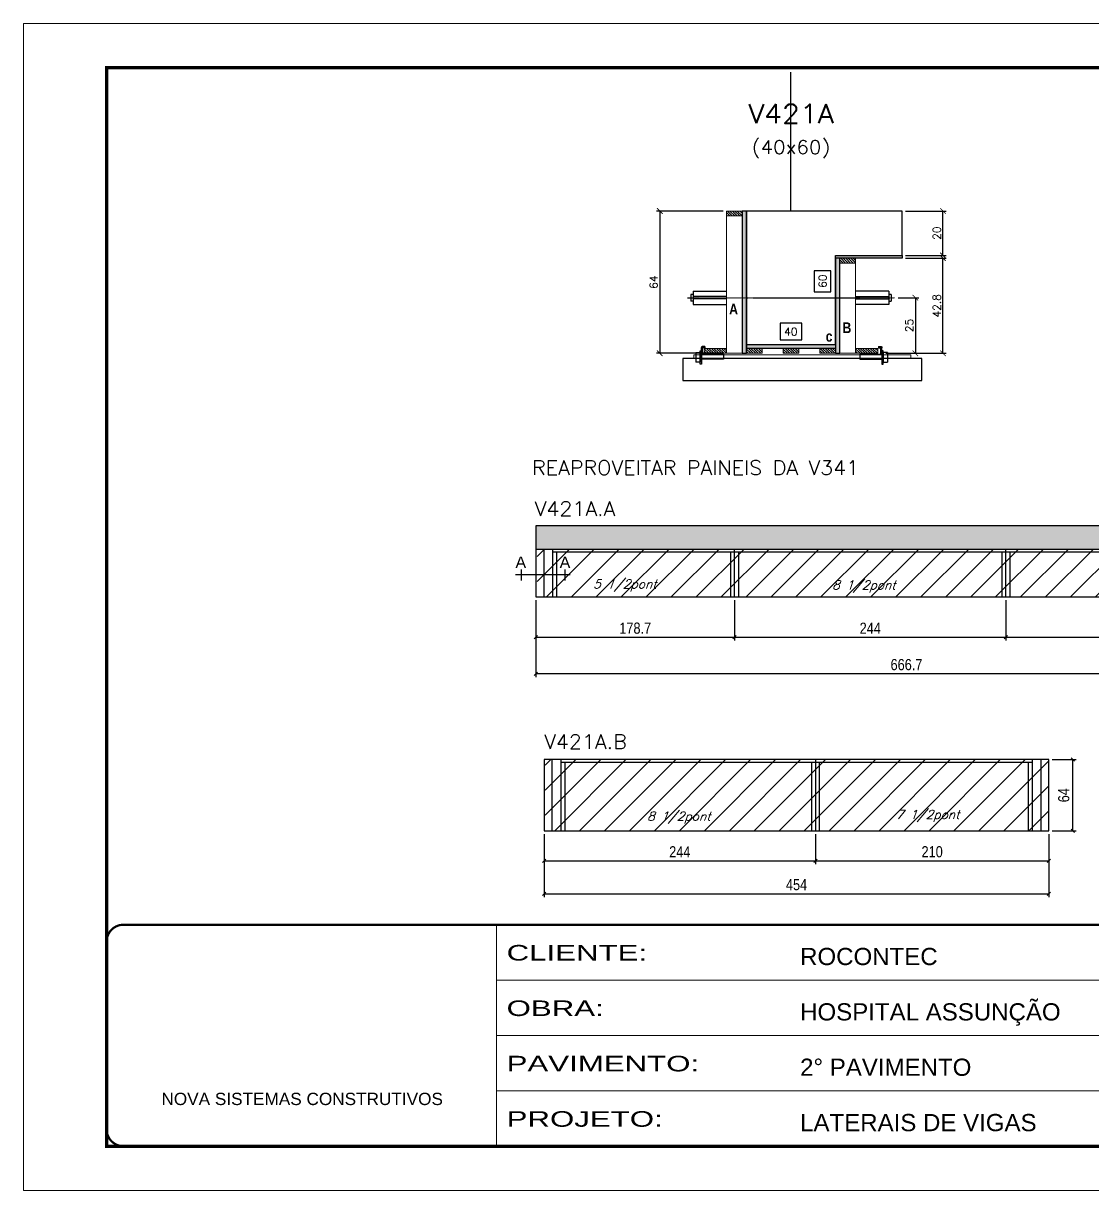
# Model space of a CAD drawing. Extents: x 137137 to 143418, y 10464 to 34486.
# Drawn here: x 141892 to 142854, y 18504 to 19554 of the extents above; entities that cross this region are included whole.
import ezdxf
from ezdxf.enums import TextEntityAlignment as Align

# ---------------------------------------------------------------- set-up
doc = ezdxf.new("R2010")
doc.units = 0
for name, pattern in [('CONTINUO', [0]), ('DASHED', [0.75, 0.5, -0.25]), ('HIDDEN', [0.375, 0.25, -0.125])]:
    doc.linetypes.add(name, pattern=pattern)
for name, color, linetype in [('barrote', 251, 'Continuous'), ('COTA', 241, 'Continuous'), ('Cota Seção (2x)', 4, 'Continuous'), ('detalhes', 4, 'Continuous'), ('Painéis', 200, 'Continuous'), ('presilha', 1, 'Continuous'), ('Reaproveitamento', 251, 'Continuous'), ('SARR_2.2x7', 40, 'Continuous'), ('SARR_3.5x7', 81, 'Continuous'), ('TENSOR', 3, 'Continuous'), ('texto', 7, 'Continuous'), ('Texto de Titulo', 7, 'Continuous'), ('Texto Qtd Sarr', 242, 'Continuous')]:
    doc.layers.add(name, color=color, linetype=linetype)
for name, color, linetype, lineweight in [('CONCRETO', 251, 'Continuous', 25), ('Folhas', 255, 'Continuous', 9), ('Hachura', 251, 'Continuous', 9), ('Madeira', 126, 'Continuous', 18), ('SARRAFO DE PRESSAO', 251, 'DASHED', 9), ('SCO-___-LAJ', 2, 'Continuous', 0), ('Texto Seção', 7, 'Continuous', 15)]:
    doc.layers.add(name, color=color, linetype=linetype, lineweight=lineweight)
doc.styles.add('ARIAL', font='arial.ttf')
doc.styles.add('COTA TECNICA', font='techl___.ttf', dxfattribs={"height": 10})
doc.styles.add('REGUA-120', font='ROMANS.shx', dxfattribs={"height": 15})
doc.styles.add('Romans', font='romans.shx')
doc.styles.add('TECNICA', font='techb___.ttf', dxfattribs={"height": 10})
doc.styles.add('Tecnologia', font='')
doc.styles.get('Tecnologia').set_extended_font_data('Forgotten Futurist')
doc.dimstyles.new('Cota Seção (2x)', dxfattribs={"dimtxt": 7, "dimasz": 5, "dimexe": 3, "dimexo": 3, "dimgap": 2, "dimtad": 3, "dimdec": 1, "dimlfac": 0.5, "dimzin": 12, "dimdsep": 46, "dimtxsty": 'Romans', "dimblk": 'ARCHTICK', "dimcen": 0, "dimclrd": 4, "dimclre": 4, "dimclrt": 1, "dimadec": 1, "dimazin": 3, "dimtfac": 1, "dimtdec": 1, "dimtmove": 0, "dimatfit": 3, "dimldrblk": 'OBLIQUE', "dimfxl": 1, "dimtolj": 1, "dimtzin": 12, "dimarcsym": 0})
doc.dimstyles.new('Cota Seção interna', dxfattribs={"dimtxt": 7, "dimasz": 6, "dimexe": 0.18, "dimexo": 2, "dimgap": -4, "dimtad": 3, "dimdec": 1, "dimlfac": 0.5, "dimzin": 12, "dimdsep": 46, "dimtxsty": 'Romans', "dimblk": 'ARCHTICK', "dimcen": 0.09, "dimse1": 1, "dimse2": 1, "dimsd1": 1, "dimsd2": 1, "dimclrd": 180, "dimclre": 5, "dimclrt": 1, "dimadec": 0, "dimazin": 3, "dimtfac": 1, "dimtdec": 1, "dimtofl": 0, "dimtmove": 0, "dimatfit": 3, "dimldrblk": 'ARCHTICK', "dimfxl": 1, "dimtolj": 1, "dimtzin": 0, "dimarcsym": 0})
doc.dimstyles.new('PAINEL', dxfattribs={"dimtxt": 10, "dimasz": 3, "dimexe": 3, "dimexo": 3, "dimgap": 3, "dimtad": 1, "dimdec": 1, "dimzin": 12, "dimdsep": 46, "dimtxsty": 'COTA TECNICA', "dimblk1": 'OBLIQUE', "dimblk2": 'OBLIQUE', "dimsah": 1, "dimcen": 0.9, "dimclrd": 4, "dimclre": 4, "dimclrt": 240, "dimadec": 1, "dimazin": 3, "dimtfac": 1, "dimtdec": 1, "dimtmove": 0, "dimatfit": 3, "dimfxl": 1, "dimtolj": 1, "dimtzin": 12, "dimarcsym": 0})

# ---------------------------------------------------------------- blocks, each defined once
blk = doc.blocks.new('9999999999')
at = {"color": 30, "linetype": 'CONTINUO'}
for p, q in [((98564.6, 34230.2), (98564.6, 34429.4)), ((98564.6, 34379.6), (99584, 34379.6)), ((98564.6, 34329.8), (99488, 34329.8)), ((98564.6, 34280), (99488, 34280))]:
    blk.add_line(p, q, dxfattribs=at)
at = {"color": 30, "linetype": 'CONTINUO', "const_width": 2}
blk.add_lwpolyline([(99584, 34230.2), (99584, 34414.4, 0.414214), (99569, 34429.4), (98229, 34429.4, 0.414214), (98214, 34414.4), (98214, 34245.2, 0.414214), (98229, 34230.2), (99584, 34230.2)], format="xyb", dxfattribs=at)
at = {"layer": 'Folhas'}
blk.add_lwpolyline([(98139, 34190.2), (99624, 34190.2), (99624, 35240.2), (98139, 35240.2)], close=True, dxfattribs=at)
at = {"layer": 'Folhas', "color": 30, "const_width": 3}
blk.add_lwpolyline([(98214, 34230.2), (99584, 34230.2), (99584, 35200.2), (98214, 35200.2)], close=True, dxfattribs=at)
at = {"color": 7, "linetype": 'Continuous', "ltscale": 5, "style": 'ARIAL'}
for s, height, p in [('ROCONTEC', 15.48, (98837.7, 34393.1)), ('HOSPITAL ASSUNÇÃO', 15.483, (98837.7, 34343.3)), ('2° PAVIMENTO', 15.483, (98837.7, 34293.5)), ('NOVA SISTEMAS CONSTRUTIVOS', 11.059, (98263.2, 34267.2)), ('LATERAIS DE VIGAS', 15.483, (98837.7, 34243.7))]:
    blk.add_text(s, height=height, dxfattribs=at).set_placement(p)
at = {"layer": 'Folhas', "color": 7, "style": 'Tecnologia', "width": 1.5}
for s, p in [('CLIENTE:', (98573.7, 34397.2)), ('OBRA:', (98573.7, 34347.3)), ('PAVIMENTO:', (98573.7, 34297.5)), ('PROJETO:', (98573.7, 34247.7))]:
    blk.add_text(s, height=14, dxfattribs=at).set_placement(p)
blk = doc.blocks.new('_ArchTick')
at = {"color": 0, "linetype": 'ByBlock', "const_width": 0.15}
blk.add_lwpolyline([(-0.5, -0.5), (0.5, 0.5)], dxfattribs=at)
blk = doc.blocks.new('*D1643')
at = {"layer": 'COTA', "color": 4, "lineweight": -2, "transparency": 16777216}
for p, q in [((142685.8, 19343.1), (142722.5, 19343.1)), ((142719.5, 19257.5), (142719.5, 19343.1)), ((142668.2, 19257.5), (142722.5, 19257.5))]:
    blk.add_line(p, q, dxfattribs=at)
at = {"layer": 'Defpoints', "color": 0, "transparency": 16777216}
for p in [(142682.8, 19343.1), (142719.5, 19343.1), (142665.2, 19257.5)]:
    blk.add_point(p, dxfattribs=at)
at = {"layer": 'COTA', "color": 4, "lineweight": -2, "transparency": 16777216, "xscale": 5, "yscale": 5, "zscale": 5}
for p, rotation in [((142719.5, 19343.1), 90), ((142719.5, 19257.5), 270)]:
    blk.add_blockref('_ArchTick', p, dxfattribs=dict(at, rotation=rotation))
at = {"layer": 'COTA', "color": 1, "transparency": 16777216, "insert": (142714, 19300.3), "char_height": 7, "attachment_point": 5, "rotation": 90, "style": 'Romans'}
blk.add_mtext('\\A1;42.8', dxfattribs=at)
blk = doc.blocks.new('_Oblique')
at = {"color": 0, "linetype": 'ByBlock', "lineweight": -2}
blk.add_line((-0.5, -0.5), (0.5, 0.5), dxfattribs=at)
blk = doc.blocks.new('*D1644')
at = {"layer": 'COTA', "color": 4, "lineweight": -2, "transparency": 16777216}
for p, q in [((142685.8, 19385.5), (142722.5, 19385.5)), ((142719.5, 19345.5), (142719.5, 19385.5)), ((142685.8, 19345.5), (142722.5, 19345.5))]:
    blk.add_line(p, q, dxfattribs=at)
at = {"layer": 'Defpoints', "color": 0, "transparency": 16777216}
for p in [(142682.8, 19385.5), (142719.5, 19385.5), (142682.8, 19345.5)]:
    blk.add_point(p, dxfattribs=at)
at = {"layer": 'COTA', "color": 4, "lineweight": -2, "transparency": 16777216, "xscale": 5, "yscale": 5, "zscale": 5}
for p, rotation in [((142719.5, 19385.5), 90), ((142719.5, 19345.5), 270)]:
    blk.add_blockref('_ArchTick', p, dxfattribs=dict(at, rotation=rotation))
at = {"layer": 'COTA', "color": 1, "transparency": 16777216, "insert": (142714, 19365.5), "char_height": 7, "attachment_point": 5, "rotation": 90, "style": 'Romans'}
blk.add_mtext('\\A1;20', dxfattribs=at)
blk = doc.blocks.new('*D1645')
at = {"layer": 'Cota Seção (2x)', "color": 180, "lineweight": -2, "transparency": 16777216}
for p, q in [((142618.8, 19331.8), (142603.8, 19331.8)), ((142603.8, 19331.8), (142603.8, 19312.8)), ((142618.8, 19312.8), (142618.8, 19331.8)), ((142603.8, 19312.8), (142618.8, 19312.8))]:
    blk.add_line(p, q, dxfattribs=at)
at = {"layer": 'Defpoints', "color": 0, "transparency": 16777216}
for p in [(142622.8, 19385.5), (142622.8, 19385.5), (142622.8, 19265.5)]:
    blk.add_point(p, dxfattribs=at)
at = {"layer": 'Cota Seção (2x)', "color": 1, "transparency": 16777216, "insert": (142611.3, 19322.3), "char_height": 7, "attachment_point": 5, "rotation": 90, "style": 'Romans'}
blk.add_mtext('\\A1;60', dxfattribs=at)
blk = doc.blocks.new('PRESILHA METÁLICA 1')
at = {"layer": 'presilha'}
for p, q in [((7.5, 10.6), (7.5, 19.9)), ((12, 21), (8.6, 21)), ((9, 11.6), (9, 18.9)), ((12, 19.5), (9.6, 19.5)), ((12, 21), (12, 19.5)), ((0, 13), (6, 13)), ((0, 13), (0, 0)), ((6, 0), (0, 0)), ((6, 15.5), (7.5, 15.5)), ((6, -2.5), (6, 15.5)), ((6, 13), (6, 0)), ((7.5, 15.5), (7.5, -2.5)), ((37.5, 4.1), (7.5, 4.1)), ((37.5, 11), (9.6, 11)), ((37.5, 11), (37.5, 4.1)), ((7.5, -2.5), (6, -2.5))]:
    blk.add_line(p, q, dxfattribs=at)
for centre, radius, start, end in [((8.6, 19.9), 1.14, 90, 180), ((9.6, 18.9), 0.57, 90, 180), ((9.6, 11.6), 0.57, 180, 270)]:
    blk.add_arc(centre, radius, start, end, dxfattribs=at)
blk = doc.blocks.new('*D1646')
at = {"layer": 'Cota Seção (2x)', "color": 180, "lineweight": -2, "transparency": 16777216}
for p, q in [((142592.5, 19284.5), (142573.1, 19284.5)), ((142573.1, 19284.5), (142573.1, 19269.5)), ((142592.5, 19269.5), (142592.5, 19284.5)), ((142573.1, 19269.5), (142592.5, 19269.5))]:
    blk.add_line(p, q, dxfattribs=at)
at = {"layer": 'Defpoints', "color": 0, "transparency": 16777216}
for p in [(142542.8, 19257.5), (142622.8, 19265.5), (142622.8, 19257.5)]:
    blk.add_point(p, dxfattribs=at)
at = {"layer": 'Cota Seção (2x)', "color": 1, "transparency": 16777216, "insert": (142582.8, 19277), "char_height": 7, "attachment_point": 5, "style": 'Romans'}
blk.add_mtext('\\A1;40', dxfattribs=at)
blk = doc.blocks.new('*D1647')
at = {"layer": 'COTA', "color": 4, "lineweight": -2, "transparency": 16777216}
for p, q in [((142521.8, 19385.5), (142461.8, 19385.5)), ((142464.8, 19385.5), (142464.8, 19257.5)), ((142521.8, 19257.5), (142461.8, 19257.5))]:
    blk.add_line(p, q, dxfattribs=at)
at = {"layer": 'Defpoints', "color": 0, "transparency": 16777216}
for p in [(142524.8, 19385.5), (142464.8, 19257.5), (142524.8, 19257.5)]:
    blk.add_point(p, dxfattribs=at)
at = {"layer": 'COTA', "color": 4, "lineweight": -2, "transparency": 16777216, "xscale": 5, "yscale": 5, "zscale": 5}
for p, rotation in [((142464.8, 19385.5), 90), ((142464.8, 19257.5), 270)]:
    blk.add_blockref('_ArchTick', p, dxfattribs=dict(at, rotation=rotation))
at = {"layer": 'COTA', "color": 1, "transparency": 16777216, "insert": (142459.3, 19321.5), "char_height": 7, "attachment_point": 5, "rotation": 90, "style": 'Romans'}
blk.add_mtext('\\A1;64', dxfattribs=at)
blk = doc.blocks.new('*D1648')
at = {"layer": 'COTA', "color": 4, "lineweight": -2, "transparency": 16777216}
for p, q in [((142679.1, 19307.5), (142697.7, 19307.5)), ((142694.7, 19307.5), (142694.7, 19257.5)), ((142679.1, 19257.5), (142697.7, 19257.5))]:
    blk.add_line(p, q, dxfattribs=at)
at = {"layer": 'Defpoints', "color": 0, "transparency": 16777216}
for p in [(142676.1, 19307.5), (142676.1, 19257.5), (142694.7, 19257.5)]:
    blk.add_point(p, dxfattribs=at)
at = {"layer": 'COTA', "color": 4, "lineweight": -2, "transparency": 16777216, "xscale": 5, "yscale": 5, "zscale": 5}
for p, rotation in [((142694.7, 19307.5), 90), ((142694.7, 19257.5), 270)]:
    blk.add_blockref('_ArchTick', p, dxfattribs=dict(at, rotation=rotation))
at = {"layer": 'COTA', "color": 1, "transparency": 16777216, "insert": (142689.2, 19282.5), "char_height": 7, "attachment_point": 5, "rotation": 90, "style": 'Romans'}
blk.add_mtext('\\A1;25', dxfattribs=at)
blk = doc.blocks.new('titulo1')
at = {"layer": 'Defpoints', "color": 252, "linetype": 'HIDDEN', "ltscale": 2}
blk.add_line((0, 0), (0, 125), dxfattribs=at)
at = {"layer": 'Defpoints', "style": 'Romans', "oblique": 15}
blk.add_attdef('FOLHA', text='', height=10, dxfattribs=at).set_placement((0, 15.6), align=Align.MIDDLE_CENTER)
at = {"layer": 'Texto Qtd Sarr', "color": 3, "style": 'Romans', "oblique": 15}
for tag, height, p in [('TITULO', 17, (0, 71.4)), ('SEÇÃO', 12, (0, 41.5))]:
    blk.add_attdef(tag, text='', height=height, dxfattribs=at).set_placement(p, align=Align.MIDDLE_CENTER)
blk = doc.blocks.new('*D1916')
at = {"layer": 'COTA', "color": 4, "lineweight": -2, "ltscale": 25, "transparency": 16777216}
for p, q in [((142353.4, 19035.4), (142353.4, 18999.1)), ((142532.1, 19035.4), (142532.1, 18999.1)), ((142353.4, 19002.1), (142532.1, 19002.1))]:
    blk.add_line(p, q, dxfattribs=at)
at = {"layer": 'Defpoints', "color": 0, "ltscale": 25, "transparency": 16777216}
for p in [(142353.4, 19038.4), (142532.1, 19038.4), (142532.1, 19002.1)]:
    blk.add_point(p, dxfattribs=at)
at = {"layer": 'COTA', "color": 4, "lineweight": -2, "ltscale": 25, "transparency": 16777216, "xscale": 3, "yscale": 3, "zscale": 3, "rotation": 180}
blk.add_blockref('_Oblique', (142353.4, 19002.1), dxfattribs=at)
at = {"layer": 'COTA', "color": 4, "lineweight": -2, "ltscale": 25, "transparency": 16777216, "xscale": 3, "yscale": 3, "zscale": 3}
blk.add_blockref('_Oblique', (142532.1, 19002.1), dxfattribs=at)
at = {"layer": 'COTA', "color": 240, "ltscale": 25, "transparency": 16777216, "insert": (142442.7, 19010.2), "char_height": 10, "attachment_point": 5, "style": 'COTA TECNICA'}
blk.add_mtext('\\A1;178.7', dxfattribs=at)
blk = doc.blocks.new('*D1917')
at = {"layer": 'COTA', "color": 4, "lineweight": -2, "ltscale": 25, "transparency": 16777216}
for p, q in [((142532.1, 19035.4), (142532.1, 18999.1)), ((142776.1, 19035.4), (142776.1, 18999.1)), ((142532.1, 19002.1), (142776.1, 19002.1))]:
    blk.add_line(p, q, dxfattribs=at)
at = {"layer": 'Defpoints', "color": 0, "ltscale": 25, "transparency": 16777216}
for p in [(142532.1, 19038.4), (142776.1, 19038.4), (142776.1, 19002.1)]:
    blk.add_point(p, dxfattribs=at)
at = {"layer": 'COTA', "color": 4, "lineweight": -2, "ltscale": 25, "transparency": 16777216, "xscale": 3, "yscale": 3, "zscale": 3, "rotation": 180}
blk.add_blockref('_Oblique', (142532.1, 19002.1), dxfattribs=at)
at = {"layer": 'COTA', "color": 4, "lineweight": -2, "ltscale": 25, "transparency": 16777216, "xscale": 3, "yscale": 3, "zscale": 3}
blk.add_blockref('_Oblique', (142776.1, 19002.1), dxfattribs=at)
at = {"layer": 'COTA', "color": 240, "ltscale": 25, "transparency": 16777216, "insert": (142654.1, 19010.2), "char_height": 10, "attachment_point": 5, "style": 'COTA TECNICA'}
blk.add_mtext('\\A1;244', dxfattribs=at)
blk = doc.blocks.new('*D1918')
at = {"layer": 'COTA', "color": 4, "lineweight": -2, "ltscale": 25, "transparency": 16777216}
for p, q in [((142776.1, 19035.4), (142776.1, 18999.1)), ((143020.1, 19035.4), (143020.1, 18999.1)), ((142776.1, 19002.1), (143020.1, 19002.1))]:
    blk.add_line(p, q, dxfattribs=at)
at = {"layer": 'Defpoints', "color": 0, "ltscale": 25, "transparency": 16777216}
for p in [(142776.1, 19038.4), (143020.1, 19038.4), (143020.1, 19002.1)]:
    blk.add_point(p, dxfattribs=at)
at = {"layer": 'COTA', "color": 4, "lineweight": -2, "ltscale": 25, "transparency": 16777216, "xscale": 3, "yscale": 3, "zscale": 3, "rotation": 180}
blk.add_blockref('_Oblique', (142776.1, 19002.1), dxfattribs=at)
at = {"layer": 'COTA', "color": 4, "lineweight": -2, "ltscale": 25, "transparency": 16777216, "xscale": 3, "yscale": 3, "zscale": 3}
blk.add_blockref('_Oblique', (143020.1, 19002.1), dxfattribs=at)
at = {"layer": 'COTA', "color": 240, "ltscale": 25, "transparency": 16777216, "insert": (142898.1, 19010.2), "char_height": 10, "attachment_point": 5, "style": 'COTA TECNICA'}
blk.add_mtext('\\A1;244', dxfattribs=at)
blk = doc.blocks.new('*D1920')
at = {"layer": 'COTA', "color": 4, "lineweight": -2, "ltscale": 25, "transparency": 16777216}
for p, q in [((142353.4, 19035.4), (142353.4, 18966.3)), ((143020.1, 19035.4), (143020.1, 18966.3)), ((143020.1, 18969.3), (142353.4, 18969.3))]:
    blk.add_line(p, q, dxfattribs=at)
at = {"layer": 'Defpoints', "color": 0, "ltscale": 25, "transparency": 16777216}
for p in [(142353.4, 19038.4), (143020.1, 19038.4), (142353.4, 18969.3)]:
    blk.add_point(p, dxfattribs=at)
at = {"layer": 'COTA', "color": 4, "lineweight": -2, "ltscale": 25, "transparency": 16777216, "xscale": 3, "yscale": 3, "zscale": 3, "rotation": 180}
blk.add_blockref('_Oblique', (142353.4, 18969.3), dxfattribs=at)
at = {"layer": 'COTA', "color": 4, "lineweight": -2, "ltscale": 25, "transparency": 16777216, "xscale": 3, "yscale": 3, "zscale": 3}
blk.add_blockref('_Oblique', (143020.1, 18969.3), dxfattribs=at)
at = {"layer": 'COTA', "color": 240, "ltscale": 25, "transparency": 16777216, "insert": (142686.7, 18977.4), "char_height": 10, "attachment_point": 5, "style": 'COTA TECNICA'}
blk.add_mtext('\\A1;666.7', dxfattribs=at)
blk = doc.blocks.new('*D1638')
at = {"layer": 'COTA', "color": 4, "lineweight": -2, "ltscale": 25, "transparency": 16777216}
for p, q in [((142360.8, 18825), (142360.8, 18798)), ((142604.8, 18825), (142604.8, 18798)), ((142360.8, 18801), (142604.8, 18801))]:
    blk.add_line(p, q, dxfattribs=at)
at = {"layer": 'Defpoints', "color": 0, "ltscale": 25, "transparency": 16777216}
for p in [(142360.8, 18828), (142604.8, 18828), (142604.8, 18801)]:
    blk.add_point(p, dxfattribs=at)
at = {"layer": 'COTA', "color": 4, "lineweight": -2, "ltscale": 25, "transparency": 16777216, "xscale": 3, "yscale": 3, "zscale": 3, "rotation": 180}
blk.add_blockref('_Oblique', (142360.8, 18801), dxfattribs=at)
at = {"layer": 'COTA', "color": 4, "lineweight": -2, "ltscale": 25, "transparency": 16777216, "xscale": 3, "yscale": 3, "zscale": 3}
blk.add_blockref('_Oblique', (142604.8, 18801), dxfattribs=at)
at = {"layer": 'COTA', "color": 240, "ltscale": 25, "transparency": 16777216, "insert": (142482.8, 18809.1), "char_height": 10, "attachment_point": 5, "style": 'COTA TECNICA'}
blk.add_mtext('\\A1;244', dxfattribs=at)
blk = doc.blocks.new('*D1923')
at = {"layer": 'COTA', "color": 4, "lineweight": -2, "ltscale": 25, "transparency": 16777216}
for p, q in [((142604.8, 18825), (142604.8, 18798)), ((142814.8, 18825), (142814.8, 18798)), ((142604.8, 18801), (142814.8, 18801))]:
    blk.add_line(p, q, dxfattribs=at)
at = {"layer": 'Defpoints', "color": 0, "ltscale": 25, "transparency": 16777216}
for p in [(142604.8, 18828), (142814.8, 18828), (142814.8, 18801)]:
    blk.add_point(p, dxfattribs=at)
at = {"layer": 'COTA', "color": 4, "lineweight": -2, "ltscale": 25, "transparency": 16777216, "xscale": 3, "yscale": 3, "zscale": 3, "rotation": 180}
blk.add_blockref('_Oblique', (142604.8, 18801), dxfattribs=at)
at = {"layer": 'COTA', "color": 4, "lineweight": -2, "ltscale": 25, "transparency": 16777216, "xscale": 3, "yscale": 3, "zscale": 3}
blk.add_blockref('_Oblique', (142814.8, 18801), dxfattribs=at)
at = {"layer": 'COTA', "color": 240, "ltscale": 25, "transparency": 16777216, "insert": (142709.8, 18809.1), "char_height": 10, "attachment_point": 5, "style": 'COTA TECNICA'}
blk.add_mtext('\\A1;210', dxfattribs=at)
blk = doc.blocks.new('*D1924')
at = {"layer": 'COTA', "color": 4, "lineweight": -2, "ltscale": 25, "transparency": 16777216}
for p, q in [((142360.8, 18825), (142360.8, 18768.4)), ((142814.8, 18825), (142814.8, 18768.4)), ((142360.8, 18771.4), (142814.8, 18771.4))]:
    blk.add_line(p, q, dxfattribs=at)
at = {"layer": 'Defpoints', "color": 0, "ltscale": 25, "transparency": 16777216}
for p in [(142360.8, 18828), (142814.8, 18828), (142814.8, 18771.4)]:
    blk.add_point(p, dxfattribs=at)
at = {"layer": 'COTA', "color": 4, "lineweight": -2, "ltscale": 25, "transparency": 16777216, "xscale": 3, "yscale": 3, "zscale": 3, "rotation": 180}
blk.add_blockref('_Oblique', (142360.8, 18771.4), dxfattribs=at)
at = {"layer": 'COTA', "color": 4, "lineweight": -2, "ltscale": 25, "transparency": 16777216, "xscale": 3, "yscale": 3, "zscale": 3}
blk.add_blockref('_Oblique', (142814.8, 18771.4), dxfattribs=at)
at = {"layer": 'COTA', "color": 240, "ltscale": 25, "transparency": 16777216, "insert": (142587.8, 18779.5), "char_height": 10, "attachment_point": 5, "style": 'COTA TECNICA'}
blk.add_mtext('\\A1;454', dxfattribs=at)
blk = doc.blocks.new('*D1925')
at = {"layer": 'COTA', "color": 4, "lineweight": -2, "ltscale": 25, "transparency": 16777216}
for p, q in [((142817.8, 18892), (142839.3, 18892)), ((142836.3, 18828), (142836.3, 18892)), ((142817.8, 18828), (142839.3, 18828))]:
    blk.add_line(p, q, dxfattribs=at)
at = {"layer": 'Defpoints', "color": 0, "ltscale": 25, "transparency": 16777216}
for p in [(142814.8, 18892), (142836.3, 18892), (142814.8, 18828)]:
    blk.add_point(p, dxfattribs=at)
at = {"layer": 'COTA', "color": 4, "lineweight": -2, "ltscale": 25, "transparency": 16777216, "xscale": 3, "yscale": 3, "zscale": 3}
for p, rotation in [((142836.3, 18892), 90), ((142836.3, 18828), 270)]:
    blk.add_blockref('_Oblique', p, dxfattribs=dict(at, rotation=rotation))
at = {"layer": 'COTA', "color": 240, "ltscale": 25, "transparency": 16777216, "insert": (142828.2, 18860), "char_height": 10, "attachment_point": 5, "rotation": 90, "style": 'COTA TECNICA'}
blk.add_mtext('\\A1;64', dxfattribs=at)

msp = doc.modelspace()

# ---------------------------------------------------------------- hatches: boundary and pattern name
at = {"layer": 'COTA', "linetype": 'ByBlock'}
h = msp.add_hatch(dxfattribs=at)
h.set_pattern_fill('AR-CONC', color=256, scale=0.03)
h.set_pattern_definition([(50, (1587.3, -4e-12), (5.46554007, -0.47817257), [0.5715, -6.2865]), (355, (1587.3, -4e-12), (-1.05730264, 5.73170536), [0.4572, -5.02921753]), (100.4514447, (1587.7555, -0.04), (4.40823741, 5.25353256), [0.48570026, -5.34270734]), (46.1842, (1587.3, 1.524), (8.13237123, -1.26126984), [0.85725, -9.42975]), (96.6355576, (1587.978, 1.419), (7.122124, 7.42278374), [0.7285507, -8.01406824]), (351.184151, (1587.3, 1.524), (7.122124, 7.42278374), [0.685799, -7.54379196]), (21, (1588.062, 1.143), (4.54843174, -3.06795595), [0.5715, -6.2865]), (326, (1588.062, 1.143), (1.85406085, 5.52563898), [0.4572, -5.0292]), (71.451445, (1588.441, 0.8873), (6.40249258, 2.45768307), [0.48570026, -5.34269813]), (37.5, (1587.3, -4e-12), (0.092658098, 2.536651166), [0, -4.96824, 0, -5.1054, 0, -5.04825]), (7.5, (1587.3, -4e-12), (2.004589875, 3.005417245), [0, -2.91084, 0, -4.85394, 0, -1.92405]), (327.5, (1585.6007, -4e-12), (4.067717855, -0.17186232), [0, -1.905, 0, -5.9436, 0, -7.8867]), (317.5, (1584.8387, -4e-12), (4.44387544, 0.76279473), [0, -2.4765, 0, -3.94716, 0, -5.6007])])
h.paths.add_polyline_path([(143020.05, 19081.17), (143020.05, 19102.37), (142353.35, 19102.37), (142353.35, 19081.17)])
at = {"layer": 'Hachura'}
h = msp.add_hatch(dxfattribs=at)
h.set_pattern_fill('ANSI31', color=256, scale=0.5, angle=270, style=0)
h.set_pattern_definition([(315, (165430.6139, 11077.8572), (1.12253202, 1.12253202), [])])
h.paths.add_polyline_path([(142524.79, 19381.1), (142524.79, 19385.5), (142538.79, 19385.5), (142538.79, 19381.1)])
h = msp.add_hatch(color=256, dxfattribs=at)
h.dxf.hatch_style = 1
h.paths.add_polyline_path([(142542.79, 19385.5), (142538.79, 19385.5), (142538.79, 19257.5), (142542.79, 19257.5)])
h = msp.add_hatch(color=256, dxfattribs=at)
h.dxf.hatch_style = 1
h.paths.add_polyline_path([(142622.79, 19343.1), (142622.79, 19345.5), (142682.79, 19345.5), (142682.79, 19343.1)])
h = msp.add_hatch(color=256, dxfattribs=at)
h.dxf.hatch_style = 1
h.paths.add_polyline_path([(142626.79, 19343.1), (142622.79, 19343.1), (142622.79, 19257.5), (142626.79, 19257.5)])
h = msp.add_hatch(dxfattribs=at)
h.set_pattern_fill('ANSI31', color=256, scale=0.5, angle=270, style=0)
h.set_pattern_definition([(315, (165532.6139, 11035.4572), (1.12253202, 1.12253202), [])])
h.paths.add_polyline_path([(142626.79, 19338.7), (142626.79, 19343.1), (142640.79, 19343.1), (142640.79, 19338.7)])
h = msp.add_hatch(dxfattribs=at)
h.set_pattern_fill('ANSI31', color=256, scale=0.5, angle=270, style=0)
h.set_pattern_definition([(315, (165396.6139, 11027.8572), (1.12253202, 1.12253202), [])])
h.paths.add_polyline_path([(142524.79, 19257.5), (142524.79, 19261.9), (142504.79, 19261.9), (142504.79, 19257.5)])
h = msp.add_hatch(color=256, dxfattribs=at)
h.dxf.hatch_style = 1
h.paths.add_polyline_path([(142542.8, 19261.9), (142542.8, 19265.5), (142622.79, 19265.5), (142622.79, 19261.9)])
h = msp.add_hatch(dxfattribs=at)
h.set_pattern_fill('ANSI31', color=256, scale=0.5, angle=270, style=0)
h.set_pattern_definition([(315, (165499.416, 11027.8572), (1.12253202, 1.12253202), [])])
h.paths.add_polyline_path([(142542.8, 19257.5), (142542.8, 19261.9), (142556.8, 19261.9), (142556.8, 19257.5)])
h = msp.add_hatch(dxfattribs=at)
h.set_pattern_fill('ANSI31', color=256, scale=0.5, angle=270, style=0)
h.set_pattern_definition([(315, (165532.4149, 11027.8572), (1.12253202, 1.12253202), [])])
h.paths.add_polyline_path([(142575.79, 19257.5), (142575.79, 19261.9), (142589.79, 19261.9), (142589.79, 19257.5)])
h = msp.add_hatch(dxfattribs=at)
h.set_pattern_fill('ANSI31', color=256, scale=0.5, angle=270, style=0)
h.set_pattern_definition([(315, (165541.4139, 11027.8572), (1.12253202, 1.12253202), [])])
h.paths.add_polyline_path([(142622.79, 19257.5), (142622.79, 19261.9), (142608.79, 19261.9), (142608.79, 19257.5)])
h = msp.add_hatch(dxfattribs=at)
h.set_pattern_fill('ANSI31', color=256, scale=0.5, angle=270, style=0)
h.set_pattern_definition([(315, (165532.6139, 11027.8572), (1.12253202, 1.12253202), [])])
h.paths.add_polyline_path([(142660.79, 19257.5), (142660.79, 19261.9), (142640.79, 19261.9), (142640.79, 19257.5)])
at = {"layer": 'Reaproveitamento', "ltscale": 25}
h = msp.add_hatch(dxfattribs=at)
h.set_pattern_fill('ANSI31', color=256, scale=5)
h.set_pattern_definition([(45, (1764.616, 10.417), (-11.2253202, 11.2253202), [])])
h.paths.add_polyline_path([(143020.05, 19038.37), (143020.05, 19081.17), (142354.35, 19081.17), (142354.35, 19038.37)])
h = msp.add_hatch(dxfattribs=at)
h.set_pattern_fill('ANSI31', color=256, scale=5)
h.set_pattern_definition([(45, (1772.061, -199.904), (-11.2253202, 11.2253202), [])])
h.paths.add_polyline_path([(142814.8, 18828.05), (142814.8, 18892.05), (142361.8, 18892.05), (142361.8, 18828.05)])

# ---------------------------------------------------------------- linework, layer by layer
at = {"ltscale": 3}
for p, q in [((142492.79, 19310.47), (142492.79, 19304.47)), ((142494.79, 19310.47), (142492.79, 19310.47)), ((142494.79, 19313.47), (142494.79, 19301.47)), ((142494.79, 19313.47), (142524.79, 19313.47)), ((142670.79, 19313.47), (142640.79, 19313.47)), ((142670.79, 19313.47), (142670.79, 19301.47)), ((142672.79, 19310.47), (142670.79, 19310.47)), ((142672.79, 19310.47), (142672.79, 19304.47)), ((142494.79, 19304.47), (142492.79, 19304.47)), ((142524.79, 19308.47), (142494.79, 19308.47)), ((142524.79, 19306.47), (142494.79, 19306.47)), ((142494.79, 19301.47), (142524.79, 19301.47)), ((142640.79, 19308.47), (142670.79, 19308.47)), ((142640.79, 19306.47), (142670.79, 19306.47)), ((142670.79, 19301.47), (142640.79, 19301.47)), ((142670.79, 19304.47), (142672.79, 19304.47))]:
    msp.add_line(p, q, dxfattribs=at)
at = {"layer": 'barrote'}
msp.add_lwpolyline([(142485.6, 19232.97), (142700.57, 19232.97), (142700.57, 19252.97), (142485.6, 19252.97)], close=True, dxfattribs=at)
at = {"layer": 'CONCRETO'}
msp.add_lwpolyline([(142542.79, 19361.5), (142542.79, 19261.9), (142542.8, 19261.9), (142542.8, 19265.5), (142622.79, 19265.5), (142622.79, 19345.5), (142682.79, 19345.5), (142682.79, 19385.5), (142622.79, 19385.5), (142622.79, 19385.5), (142542.79, 19385.5), (142542.79, 19385.5), (142542.79, 19361.5)], close=True, dxfattribs=at)
at = {"layer": 'COTA', "linetype": 'ByBlock'}
for p, q in [((143020.05, 19102.37), (142353.35, 19102.37)), ((142353.35, 19102.37), (142353.35, 19081.17))]:
    msp.add_line(p, q, dxfattribs=at)
at = {"layer": 'detalhes'}
for p, q in [((142384.32, 19058.18), (142334.95, 19058.18)), ((142339.95, 19063.18), (142339.95, 19053.18)), ((142379.32, 19063.18), (142379.32, 19053.18))]:
    msp.add_line(p, q, dxfattribs=at)
at = {"layer": 'Madeira'}
for points in [[(142524.79, 19381.1), (142524.79, 19385.5), (142538.79, 19385.5), (142538.79, 19381.1)], [(142524.79, 19385.5), (142538.79, 19385.5), (142538.79, 19257.5), (142524.79, 19257.5)], [(142626.79, 19338.7), (142626.79, 19343.1), (142640.79, 19343.1), (142640.79, 19338.7)], [(142626.79, 19343.1), (142640.79, 19343.1), (142640.79, 19257.5), (142626.79, 19257.5)], [(142524.79, 19257.5), (142524.79, 19261.9), (142504.79, 19261.9), (142504.79, 19257.5)], [(142542.8, 19257.5), (142542.8, 19261.9), (142556.8, 19261.9), (142556.8, 19257.5)], [(142575.79, 19257.5), (142575.79, 19261.9), (142589.79, 19261.9), (142589.79, 19257.5)], [(142622.79, 19257.5), (142622.79, 19261.9), (142608.79, 19261.9), (142608.79, 19257.5)], [(142660.79, 19257.5), (142660.79, 19261.9), (142640.79, 19261.9), (142640.79, 19257.5)]]:
    msp.add_lwpolyline(points, close=True, dxfattribs=at)
at = {"layer": 'Painéis', "ltscale": 25}
for p, q in [((143020.05, 19081.17), (142353.35, 19081.17)), ((142353.35, 19081.17), (142353.35, 19038.37)), ((142532.05, 19038.37), (142532.05, 19081.17)), ((142776.05, 19038.37), (142776.05, 19081.17)), ((142353.35, 19038.37), (143020.05, 19038.37)), ((142814.8, 18892.05), (142360.8, 18892.05)), ((142360.8, 18892.05), (142360.8, 18828.05)), ((142604.8, 18892.05), (142604.8, 18828.05)), ((142814.8, 18828.05), (142814.8, 18892.05)), ((142360.8, 18828.05), (142814.8, 18828.05))]:
    msp.add_line(p, q, dxfattribs=at)
at = {"layer": 'Painéis'}
for points in [[(142542.79, 19385.5), (142538.79, 19385.5), (142538.79, 19257.5), (142542.79, 19257.5)], [(142622.79, 19343.1), (142622.79, 19345.5), (142682.79, 19345.5), (142682.79, 19343.1)], [(142626.79, 19343.1), (142622.79, 19343.1), (142622.79, 19257.5), (142626.79, 19257.5)], [(142542.8, 19261.9), (142542.8, 19265.5), (142622.79, 19265.5), (142622.79, 19261.9)]]:
    msp.add_lwpolyline(points, close=True, dxfattribs=at)
at = {"layer": 'SARR_2.2x7', "linetype": 'Continuous'}
for p, q in [((142360.35, 19081.17), (142360.35, 19038.37)), ((142368.35, 19078.97), (142532.05, 19078.97)), ((142532.05, 19078.97), (142776.05, 19078.97)), ((142776.05, 19078.97), (143005.05, 19078.97)), ((142367.8, 18892.05), (142367.8, 18828.05)), ((142375.8, 18889.85), (142604.8, 18889.85)), ((142604.8, 18889.85), (142799.8, 18889.85)), ((142807.8, 18828.05), (142807.8, 18892.05))]:
    msp.add_line(p, q, dxfattribs=at)
at = {"layer": 'SARR_3.5x7'}
for p, q in [((142368.35, 19081.17), (142368.35, 19038.37)), ((142371.85, 19078.97), (142371.85, 19038.37)), ((142528.55, 19078.97), (142528.55, 19038.37)), ((142535.55, 19078.97), (142535.55, 19038.37)), ((142772.55, 19078.97), (142772.55, 19038.37)), ((142779.55, 19078.97), (142779.55, 19038.37)), ((142375.8, 18892.05), (142375.8, 18828.05)), ((142379.3, 18889.85), (142379.3, 18828.05)), ((142601.3, 18889.85), (142601.3, 18828.05)), ((142608.3, 18889.85), (142608.3, 18828.05)), ((142796.3, 18889.85), (142796.3, 18828.05)), ((142799.8, 18892.05), (142799.8, 18828.05))]:
    msp.add_line(p, q, dxfattribs=at)
at = {"layer": 'SCO-___-LAJ', "color": 1}
msp.add_lwpolyline([(142495.43, 19256.17), (142690.74, 19256.17), (142690.74, 19252.97), (142495.43, 19252.97)], close=True, dxfattribs=at)
at = {"layer": 'TENSOR', "linetype": 'HIDDEN', "ltscale": 0.5}
msp.add_line((142489.79, 19307.47), (142676.1, 19307.47), dxfattribs=at)

# ---------------------------------------------------------------- block references
at = {"layer": 'presilha', "yscale": 0.6666666666666666, "zscale": 0.6666666666666666}
for p, xscale in [((142497.22, 19249.53), 0.6666666666666666), ((142669.66, 19249.53), -0.6666666666666666)]:
    msp.add_blockref('PRESILHA METÁLICA 1', p, dxfattribs=dict(at, xscale=xscale))
at = {"layer": 'SARRAFO DE PRESSAO', "color": 6, "linetype": 'ByBlock'}
msp.add_blockref('9999999999', (43753.31, -15685.91), dxfattribs=at)
at = {"layer": 'Texto Seção'}
ref = msp.add_blockref('titulo1', (142582.79, 19385.5), dxfattribs=at)
ref.add_attrib('TITULO', 'V421A', dxfattribs={"layer": 'Texto de Titulo', "color": 7, "height": 17, "style": 'Romans', "width": 1.1}).set_placement((142582.79, 19473), align=Align.MIDDLE_CENTER)
ref.add_attrib('SEÇÃO', '(40x60)', dxfattribs={"layer": 'Texto de Titulo', "color": 7, "height": 12, "style": 'Romans', "width": 1.1}).set_placement((142582.79, 19443), align=Align.MIDDLE_CENTER)

# ---------------------------------------------------------------- texts
at = {"layer": 'detalhes', "style": 'TECNICA'}
for s, p in [('A', (142527.19, 19292.53)), ('B', (142629.15, 19275.69)), ('c', (142614.05, 19268))]:
    msp.add_text(s, height=9.6, dxfattribs=at).set_placement(p)
at = {"layer": 'detalhes', "color": 0, "linetype": 'Continuous', "style": 'ARIAL'}
for p in [(142339.76, 19069.6), (142379.52, 19069.6)]:
    msp.add_text('A', height=10.22, dxfattribs=at).set_placement(p, align=Align.MIDDLE_CENTER)
at = {"layer": 'texto', "color": 2, "char_height": 8, "attachment_point": 5, "style": 'Romans'}
for s, insert in [('{\\Q19;\\C256;5 1/2pont}', (142433.4, 19048.7)), ('{\\Q19;\\C256;8 1/2pont}', (142648.42, 19047.78)), ('{\\Q19;\\C256;7 1/2pont}', (142705.83, 18841.34)), ('{\\Q19;\\C256;8 1/2pont}', (142481.96, 18839.83))]:
    msp.add_mtext(s, dxfattribs=dict(at, insert=insert))
at = {"layer": 'Texto Seção', "style": 'REGUA-120', "width": 1.05}
for s, p in [('REAPROVEITAR PAINEIS DA V341 ', (142349.87, 19148.04)), ('V421A.A', (142352.22, 19111.2)), ('V421A.B', (142360.77, 18901.7))]:
    msp.add_text(s, height=13, dxfattribs=at).set_placement(p)

# ---------------------------------------------------------------- dimensions: what is measured, and where the dimension line sits
at = {"layer": 'COTA'}
for base, p1, p2, picture, middle in [((142464.82, 19257.5), (142524.79, 19385.5), (142524.79, 19257.5), '*D1647', (142459.32, 19321.5)), ((142719.51, 19385.5), (142682.79, 19345.5), (142682.79, 19385.5), '*D1644', (142714.01, 19365.5)), ((142719.51, 19343.1), (142665.19, 19257.5), (142682.79, 19343.1), '*D1643', (142714.01, 19300.3)), ((142694.65, 19257.5), (142676.1, 19307.47), (142676.1, 19257.5), '*D1648', (142689.15, 19282.49))]:
    dim = msp.add_linear_dim(base=base, p1=p1, p2=p2, angle=90, dimstyle='Cota Seção (2x)', dxfattribs=at)
    dim.commit()
    dim.dimension.update_dxf_attribs({"geometry": picture, "text_midpoint": middle})
at = {"layer": 'COTA', "ltscale": 25}
for base, p1, p2, picture, middle in [((142532.05, 19002.08), (142353.35, 19038.37), (142532.05, 19038.37), '*D1916', (142442.7, 19010.18)), ((142353.35, 18969.31), (143020.05, 19038.37), (142353.35, 19038.37), '*D1920', (142686.7, 18977.41)), ((142776.05, 19002.08), (142532.05, 19038.37), (142776.05, 19038.37), '*D1917', (142654.05, 19010.16)), ((143020.05, 19002.08), (142776.05, 19038.37), (143020.05, 19038.37), '*D1918', (142898.05, 19010.16)), ((142604.8, 18801.03), (142360.8, 18828.05), (142604.8, 18828.05), '*D1638', (142482.8, 18809.11)), ((142814.8, 18771.4), (142360.8, 18828.05), (142814.8, 18828.05), '*D1924', (142587.8, 18779.51)), ((142814.8, 18801.03), (142604.8, 18828.05), (142814.8, 18828.05), '*D1923', (142709.8, 18809.13))]:
    dim = msp.add_linear_dim(base=base, p1=p1, p2=p2, dimstyle='PAINEL', dxfattribs=at)
    dim.commit()
    dim.dimension.update_dxf_attribs({"geometry": picture, "text_midpoint": middle})
dim = msp.add_linear_dim(base=(142836.32, 18892.05), p1=(142814.8, 18828.05), p2=(142814.8, 18892.05), angle=90, dimstyle='PAINEL', dxfattribs=at)
dim.commit()
dim.dimension.update_dxf_attribs({"geometry": '*D1925', "text_midpoint": (142828.22, 18860.05)})
at = {"layer": 'Cota Seção (2x)'}
dim = msp.add_linear_dim(base=(142622.79, 19385.5), p1=(142622.79, 19265.5), p2=(142622.79, 19385.5), angle=90, dimstyle='Cota Seção interna', dxfattribs=at)
dim.commit()
dim.dimension.update_dxf_attribs({"geometry": '*D1645', "text_midpoint": (142622.79, 19322.33), "dimtype": 160})
dim = msp.add_linear_dim(base=(142622.79, 19265.5), p1=(142542.8, 19257.5), p2=(142622.79, 19257.5), dimstyle='Cota Seção interna', dxfattribs=at)
dim.commit()
dim.dimension.update_dxf_attribs({"geometry": '*D1646', "text_midpoint": (142582.79, 19277)})

doc.saveas('drawing.dxf')
